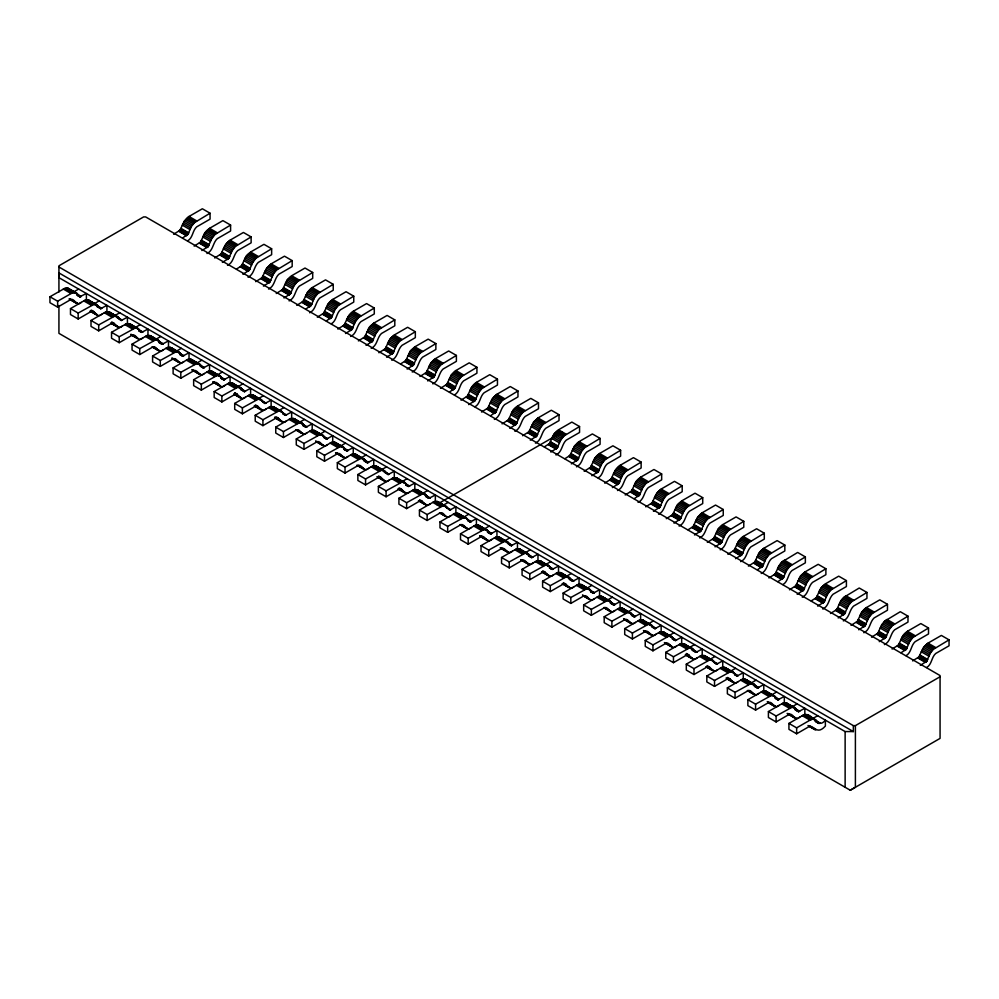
<?xml version="1.0" encoding="UTF-8"?>
<svg xmlns="http://www.w3.org/2000/svg" width="999" height="999" viewBox="0 0 999 999"><rect width="100%" height="100%" fill="white"/><g stroke="black" fill="none" stroke-linecap="round" stroke-linejoin="round"><path stroke-width="1.5" d="M173.626 234.253L179.907 230.319L184.565 220.692L189.023 216.471L202.36 208.766L210.065 213.212L210.065 219.143L196.716 226.848C192.395 230.532 193.032 237.812 187.637 240.871M182.605 237.949L187.937 234.328L191.346 226.536L194.38 222.69L210.065 213.212M194.156 246.104L200.437 242.17L205.095 232.542L209.553 228.321L222.889 220.617L230.594 225.062L230.594 230.994L217.245 238.699C212.762 242.769 213.249 250.724 206.98 253.509M201.848 250.549L208.129 246.616L211.875 238.386L214.91 234.54L230.594 225.062M214.685 257.954L220.966 254.021L225.624 244.393L230.082 240.172L243.419 232.467L251.124 236.913L251.124 242.844L237.774 250.549C233.291 254.62 233.778 262.575 227.51 265.359M222.377 262.4L228.659 258.466L232.405 250.237L235.439 246.391L251.124 236.913M236.488 269.068L241.483 265.871L246.154 256.243L250.599 252.023L263.948 244.33L271.641 248.763L271.641 254.695L258.304 262.4C253.808 266.471 254.308 274.425 248.039 277.21M242.907 274.25L249.188 270.317L252.934 262.088L255.969 258.242L271.641 248.763M255.732 281.656L262.013 277.722L266.671 268.094L271.129 263.873L284.478 256.181L292.17 260.614L292.17 266.546L278.833 274.25C274.338 278.321 274.837 286.276 268.569 289.061M263.436 286.101L269.718 282.168L273.464 273.938L276.486 270.092L292.17 260.614M276.261 293.506L282.542 289.573L287.2 279.945L291.658 275.736L305.007 268.032L312.699 272.477L312.699 278.396L299.363 286.101C294.867 290.172 295.367 298.127 289.098 300.911M283.966 297.952L290.234 294.018L293.993 285.801L297.015 281.943L312.699 272.477M296.79 305.357L303.072 301.423L307.729 291.795L312.188 287.587L325.524 279.882L333.229 284.328L333.229 290.247L319.88 297.952C315.397 302.023 315.896 309.977 309.628 312.762M305.769 309.066L311.114 305.432L314.51 297.652L317.545 293.793L333.229 284.328M317.32 317.207L323.601 313.274L328.259 303.646L332.717 299.438L346.054 291.733L353.758 296.179L353.758 302.098L340.409 309.802C336.089 313.486 336.725 320.766 331.331 323.826M326.298 320.916L331.631 317.282L335.04 309.503L338.074 305.644L353.758 296.179M337.849 329.058L344.131 325.125L348.788 315.497L353.246 311.288L366.583 303.584L374.288 308.029L374.288 313.948L360.939 321.653C356.456 325.736 356.943 333.678 350.674 336.463M345.542 333.504L351.823 329.57L355.569 321.353L358.604 317.495L374.288 308.029M358.379 340.909L364.647 336.975L369.318 327.347L373.763 323.139L387.113 315.434L394.805 319.88L394.805 325.799L381.468 333.504C376.973 337.587 377.472 345.542 371.203 348.326M366.071 345.354L372.352 341.421L376.099 333.204L379.133 329.358L394.805 319.88M378.896 352.759L385.177 348.826L389.835 339.198L394.293 334.99L407.642 327.285L415.334 331.73L415.334 337.65L401.998 345.354C397.502 349.438 398.002 357.392 391.733 360.177M386.601 357.205L392.882 353.271L396.628 345.055L399.65 341.208L415.334 331.73M400.711 363.873L405.706 360.676L410.364 351.049L414.822 346.84L428.171 339.136L435.864 343.581L435.864 349.5L422.527 357.205C418.032 361.288 418.531 369.243 412.262 372.028M407.13 369.056L413.411 365.122L417.157 356.905L420.179 353.059L435.864 343.581M419.955 376.473L426.236 372.527L430.894 362.912L435.352 358.691L448.688 350.986L456.393 355.432L456.393 361.351L443.044 369.056C438.561 373.139 439.061 381.094 432.792 383.878M427.659 380.906L433.928 376.973L437.674 368.756L440.709 364.91L456.393 355.432M440.484 388.324L446.765 384.378L451.423 374.762L455.881 370.542L469.218 362.837L476.923 367.282L476.923 373.214L463.573 380.906C459.253 384.603 459.89 391.883 454.495 394.942M449.463 392.02L454.795 388.399L458.204 380.607L461.238 376.76L476.923 367.282M461.014 400.174L467.295 396.228L471.953 386.613L476.411 382.392L489.747 374.687L497.452 379.133L497.452 385.065L484.103 392.769C479.782 396.453 480.407 403.733 475.024 406.793M468.706 404.62L474.987 400.674L478.733 392.457L481.768 388.611L497.452 379.133M481.543 412.025L487.812 408.079L492.482 398.464L496.94 394.243L510.277 386.538L517.969 390.984L517.969 396.915L504.632 404.62C500.137 408.691 500.636 416.645 494.368 419.43M490.521 415.721L495.854 412.1L499.263 404.308L502.297 400.462L517.969 390.984M502.06 423.876L508.341 419.942L512.999 410.314L517.457 406.094L530.806 398.389L538.498 402.834L538.498 408.766L525.162 416.471C520.666 420.542 521.166 428.496 514.897 431.281M509.765 428.321L516.046 424.375L519.792 416.158L522.814 412.312L538.498 402.834M522.589 435.726L528.871 431.793L533.528 422.165L537.986 417.944L551.336 410.239L559.028 414.685L559.028 420.616L545.691 428.321C541.196 432.392 541.695 440.347 535.427 443.131M530.294 440.172L536.575 436.226L540.322 428.009L543.344 424.163L559.028 414.685M544.405 446.84L549.4 443.643L554.058 434.016L558.516 429.795L571.865 422.09L579.557 426.536L579.557 432.467L566.208 440.172C561.725 444.243 562.225 452.197 555.956 454.982M550.824 452.023L557.092 448.089L560.839 439.86L563.873 436.014L579.557 426.536M564.934 458.691L569.929 455.494L574.587 445.866L579.045 441.645L592.382 433.941L600.087 438.386L600.087 444.318L586.738 452.023C582.255 456.093 582.754 464.048 576.473 466.833M571.341 463.873L577.622 459.94L581.368 451.71L584.403 447.864L600.087 438.386M584.178 471.278L590.459 467.345L595.117 457.717L599.575 453.496L612.911 445.804L620.616 450.237L620.616 456.168L607.267 463.873C602.946 467.557 603.571 474.837 598.189 477.897M591.87 475.724L598.151 471.79L601.898 463.561L604.932 459.715L620.616 450.237M604.707 483.129L610.976 479.195L615.646 469.567L620.104 465.347L633.441 457.654L641.133 462.087L641.133 468.019L627.797 475.724C623.314 479.795 623.801 487.749 617.532 490.534M612.399 487.574L618.681 483.641L622.427 475.412L625.461 471.565L641.133 462.087M625.224 494.98L631.505 491.046L636.163 481.418L640.621 477.21L653.97 469.505L661.663 473.951L661.663 479.87L648.326 487.574C643.831 491.645 644.33 499.6 638.061 502.385M634.215 498.688L639.547 495.054L642.956 487.275L645.978 483.416L661.663 473.951M645.754 506.83L652.035 502.897L656.693 493.269L661.151 489.06L674.5 481.356L682.192 485.801L682.192 491.72L668.855 499.425C664.36 503.496 664.859 511.451 658.591 514.235M653.458 511.276L659.74 507.342L663.486 499.125L666.508 495.267L682.192 485.801M666.283 518.681L672.564 514.747L677.222 505.119L681.68 500.911L695.029 493.206L702.722 497.652L702.722 503.571L689.372 511.276C684.889 515.359 685.389 523.301 679.12 526.086M673.988 523.126L680.257 519.193L684.003 510.976L687.037 507.117L702.722 497.652M688.099 529.795L693.094 526.598L697.752 516.97L702.21 512.762L715.546 505.057L723.251 509.502L723.251 515.422L709.902 523.126C705.419 527.21 705.918 535.164 699.637 537.949M694.505 534.977L700.786 531.043L704.532 522.827L707.567 518.968L723.251 509.502M707.342 542.382L713.623 538.449L718.281 528.821L722.739 524.612L736.076 516.908L743.78 521.353L743.78 527.272L730.431 534.977C725.948 539.06 726.435 547.015 720.167 549.8M715.034 546.828L721.315 542.894L725.062 534.677L728.096 530.831L743.78 521.353M727.871 554.233L734.14 550.299L738.81 540.671L743.268 536.463L756.605 528.758L764.297 533.204L764.297 539.123L750.961 546.828C746.478 550.911 746.965 558.866 740.696 561.65M735.564 558.678L741.845 554.745L745.591 546.528L748.626 542.682L764.297 533.204M748.401 566.096L754.67 562.15L759.327 552.534L763.785 548.314L777.135 540.609L784.827 545.054L784.827 550.973L771.49 558.678C766.995 562.762 767.494 570.716 761.226 573.501M757.379 569.792L762.712 566.171L766.121 558.379L769.143 554.532L784.827 545.054M768.918 577.946L775.199 574L778.945 565.784L781.98 561.938L797.664 552.459L805.356 556.905L805.356 562.837L792.02 570.529C787.699 574.225 788.323 581.505 782.941 584.565M777.909 581.643L783.241 578.021L786.65 570.229L789.672 566.383L805.356 556.905M789.447 589.797L795.728 585.851L800.386 576.236L804.844 572.015L818.193 564.31L825.886 568.756L825.886 574.687L812.537 582.38C808.054 586.463 808.553 594.417 802.284 597.202M797.152 594.243L803.421 590.297L807.167 582.08L810.201 578.234L825.886 568.756M811.263 600.899L816.258 597.702L820.916 588.086L825.374 583.866L838.71 576.161L846.415 580.606L846.415 586.538L833.066 594.243C828.583 598.314 829.083 606.268 822.801 609.053M817.669 606.093L823.95 602.147L827.696 593.93L830.731 590.084L846.415 580.606M830.506 613.498L836.787 609.552L840.534 601.336L843.556 597.489L859.24 588.011L866.945 592.457L866.945 598.389L853.596 606.093C849.113 610.164 849.6 618.119 843.331 620.903M838.198 617.944L844.48 613.998L848.226 605.781L851.26 601.935L866.945 592.457M851.036 625.349L857.304 621.415L861.975 611.788L866.433 607.567L879.769 599.862L887.462 604.308L887.462 610.239L874.125 617.944C869.642 622.015 870.129 629.969 863.86 632.754M858.728 629.795L865.009 625.849L868.755 617.632L871.79 613.786L887.462 604.308M871.553 637.2L877.834 633.266L881.58 625.037L884.615 621.191L900.299 611.713L907.991 616.158L907.991 622.09L894.654 629.795C890.159 633.865 890.658 641.82 884.39 644.605M879.257 641.645L885.539 637.699L889.285 629.482L892.307 625.636L907.991 616.158M892.082 649.05L898.363 645.117L903.021 635.489L907.479 631.268L920.828 623.563L928.521 628.009L928.521 633.94L915.184 641.645C910.863 645.329 911.488 652.609 906.105 655.669M901.073 652.759L906.405 649.125L909.814 641.333L912.836 637.487L928.521 628.009M912.611 660.901L918.893 656.967L923.551 647.34L928.009 643.119L941.358 635.426L949.05 639.86L949.05 645.791L935.713 653.496C931.38 657.18 932.017 664.46 926.622 667.519M920.316 665.346L926.585 661.413L930.331 653.184L933.366 649.338L949.05 639.86M81.256 302.397C76.336 307.018 74.8 298.339 70.991 299.438L57.642 307.143L49.95 302.697L49.95 296.765L64.473 288.486L67.745 288.137L76.361 292.932L79.77 296.778L86.389 293.506L86.389 299.438L70.479 308.616L70.479 314.548L78.172 318.993L91.521 311.288C95.33 310.19 96.866 318.868 101.786 314.248M49.95 296.765L57.642 301.211L72.178 292.932L76.361 292.932M78.684 289.061L73.164 292.22M70.479 308.616L78.172 313.062L93.856 304.433L96.891 304.782L100.637 308.666L106.918 305.357L106.918 311.288L91.009 320.467L91.009 326.398L98.701 330.844L112.05 323.139C115.859 322.04 117.395 330.719 122.315 326.099M99.213 300.911L93.307 304.183M91.009 320.467L98.701 324.912L114.385 316.283L117.42 316.633L121.166 320.529L127.435 317.207L127.435 323.139L111.538 332.317L111.538 338.249L119.231 342.694L132.567 334.99C136.388 333.903 137.924 342.57 142.832 337.949M119.743 312.762L114.211 315.921M111.538 332.317L119.231 336.763L134.915 328.134L137.937 328.484L141.696 332.38L147.964 329.058L147.964 334.99L132.055 344.168L132.055 350.1L139.76 354.545L153.097 346.84C156.918 345.754 158.441 354.42 163.361 349.8M135.14 327.585L140.272 324.613M132.055 344.168L139.76 348.614L155.444 339.985L158.466 340.334L162.213 344.23L168.494 340.909L168.494 346.84L152.585 356.019L152.585 361.95L160.29 366.396L173.626 358.691C177.447 357.605 178.971 366.271 183.891 361.65M155.669 339.435L160.802 336.463M152.585 356.019L160.29 360.464L175.961 351.835L178.996 352.185L182.742 356.081L189.023 352.759L189.023 358.691L173.114 367.869L173.114 373.801L180.807 378.246L194.156 370.542C197.964 369.455 199.5 378.122 204.42 373.501M176.199 351.286L181.331 348.326M173.114 367.869L180.807 372.315L196.491 363.686L199.525 364.036L203.272 367.932L209.553 364.61L209.553 370.542L193.644 379.732L193.644 385.651L201.336 390.097L214.685 382.392C218.494 381.306 220.03 389.972 224.95 385.352M196.716 363.137L201.848 360.177M193.644 379.732L201.336 384.165L217.02 375.537L220.055 375.886L223.801 379.782L230.082 376.473L230.082 382.392L214.173 391.583L214.173 397.502L221.865 401.948L235.215 394.243C239.023 393.156 240.559 401.823 245.479 397.202M222.377 372.028L216.858 375.174M214.173 391.583L221.865 396.016L237.55 387.387L240.584 387.737L244.33 391.633L250.599 388.324L250.599 394.243L234.703 403.434L234.703 409.353L242.395 413.798L255.732 406.094C259.553 405.007 261.089 413.673 265.996 409.053M242.907 383.878L237.375 387.025M234.703 403.434L242.395 407.879L258.079 399.238L261.101 399.588L264.86 403.484L271.129 400.174L271.129 406.094L255.22 415.284L255.22 421.203L262.924 425.649L276.261 417.944C280.082 416.858 281.606 425.524 286.526 420.916M258.304 398.688L263.436 395.729M255.22 415.284L262.924 419.73L278.609 411.089L281.631 411.438L285.377 415.334L291.658 412.025L291.658 417.944L275.749 427.135L275.749 433.054L283.454 437.5L296.79 429.795C300.612 428.708 302.135 437.375 307.055 432.767M278.833 410.539L283.966 407.58M275.749 427.135L283.454 431.58L299.126 422.939L302.16 423.289L305.906 427.185L312.188 423.876L312.188 429.795L296.278 438.986L296.278 444.905L303.971 449.35L317.32 441.645C321.129 440.559 322.665 449.225 327.585 444.617M299.363 422.39L304.495 419.43M296.278 438.986L303.971 443.431L319.655 434.79L322.689 435.139L326.436 439.036L332.717 435.726L332.717 441.645L316.808 450.836L316.808 456.755L324.5 461.201L337.849 453.496C341.658 452.41 343.194 461.076 348.114 456.468M319.88 434.24L325.012 431.281M316.808 450.836L324.5 455.282L340.184 446.64L343.219 446.99L346.965 450.886L353.246 447.577L353.246 453.496L337.337 462.687L337.337 468.606L345.03 473.051L358.379 465.347C362.187 464.26 363.723 472.927 368.643 468.319M340.409 446.091L345.542 443.131M337.337 462.687L345.03 467.132L360.714 458.491L363.748 458.841L367.495 462.737L373.763 459.428L373.763 465.359L357.867 474.537L357.867 480.469L365.559 484.902L378.896 477.21C382.717 476.111 384.253 484.777 389.16 480.169M360.939 457.942L366.071 454.982M357.867 474.537L365.559 478.983L381.243 470.354L384.265 470.704L388.024 474.587L394.293 471.278L394.293 477.21L378.384 486.388L378.384 492.32L386.089 496.765L399.425 489.06C403.246 487.962 404.77 496.64 409.69 492.02M386.601 466.833L381.069 469.992M378.384 486.388L386.089 490.834L401.773 482.205L404.795 482.554L408.541 486.438L414.822 483.129L414.822 489.06L398.913 498.239L398.913 504.17L406.618 508.616L419.955 500.911C423.776 499.812 425.299 508.491 430.219 503.871M401.998 481.643L407.13 478.683M398.913 498.239L406.618 502.684L422.29 494.055L425.324 494.405L429.071 498.289L435.352 494.98L435.352 500.911L419.443 510.089L419.443 516.021L427.135 520.467L440.484 512.762C444.293 511.663 445.829 520.342 450.749 515.721M427.659 490.534L422.127 493.693M436.638 504.607L562.362 432.018M419.443 510.089L427.135 514.535L442.819 505.906L445.854 506.256L449.6 510.139L455.881 506.83L455.881 512.762L439.972 521.94L439.972 527.872L447.664 532.317L461.014 524.612C464.822 523.513 466.358 532.192 471.278 527.572M443.044 505.357L448.176 502.385M439.972 521.94L447.664 526.386L463.349 517.757L466.383 518.106L470.129 522.002L476.411 518.681L476.411 524.612L460.502 533.791L460.502 539.722L468.194 544.168L481.543 536.463C485.352 535.377 486.888 544.043 491.808 539.423M463.573 517.207L468.706 514.235M460.502 533.791L468.194 538.236L483.878 529.607L486.913 529.957L490.659 533.853L496.94 530.531L496.94 536.463L481.031 545.641L481.031 551.573L488.723 556.018L502.06 548.314C505.881 547.227 507.417 555.894 512.325 551.273M484.103 529.058L489.235 526.086M481.031 545.641L488.723 550.087L504.408 541.458L507.43 541.808L511.188 545.704L517.457 542.382L517.457 548.314L501.548 557.492L501.548 563.424L509.253 567.869L522.589 560.164C526.411 559.078 527.934 567.744 532.854 563.124M504.632 540.909L509.765 537.937M501.548 557.492L509.253 561.938L524.937 553.309L527.959 553.658L531.705 557.554L537.986 554.233L537.986 560.164L522.077 569.343L522.077 575.274L529.782 579.72L543.119 572.015C546.94 570.928 548.463 579.595 553.384 574.974M525.162 552.759L530.294 549.8M522.077 569.343L529.782 573.788L545.454 565.159L548.488 565.509L552.235 569.405L558.516 566.096L558.516 572.015L542.607 581.206L542.607 587.125L550.299 591.57L563.648 583.866C567.457 582.779 568.993 591.445 573.913 586.825M550.824 561.65L544.905 564.922M542.607 581.206L550.299 585.639L565.983 577.01L569.018 577.36L572.764 581.256L579.045 577.946L579.045 583.866L563.136 593.056L563.136 598.975L570.829 603.421L584.178 595.716C587.986 594.63 589.522 603.296 594.442 598.676M571.341 573.501L565.821 576.648M563.136 593.056L570.829 597.502L586.513 588.861L589.547 589.21L593.294 593.106L599.575 589.797L599.575 595.716L583.666 604.907L583.666 610.826L591.358 615.272L604.707 607.567C608.516 606.48 610.052 615.147 614.972 610.526M586.738 588.311L591.87 585.352M583.666 604.907L591.358 609.353L607.042 600.711L610.077 601.061L613.823 604.957L620.104 601.648L620.104 607.567L604.195 616.758L604.195 622.677L611.888 627.122L625.224 619.417C629.045 618.331 630.581 626.997 635.489 622.389M607.267 600.162L612.399 597.202M604.195 616.758L611.888 621.203L627.572 612.562L630.594 612.911L634.353 616.808L640.621 613.498L640.621 619.417L624.712 628.608L624.712 634.527L632.417 638.973L645.754 631.268C649.575 630.182 651.098 638.848 656.018 634.24M627.797 612.012L632.929 609.053M624.712 628.608L632.417 633.054L648.101 624.412L651.123 624.762L654.869 628.658L661.151 625.349L661.151 631.268L645.242 640.459L645.242 646.378L652.946 650.824L666.283 643.119C670.104 642.032 671.628 650.699 676.548 646.091M648.326 623.863L653.458 620.903M645.242 640.459L652.946 644.904L668.631 636.263L671.653 636.613L675.399 640.509L681.68 637.2L681.68 643.119L665.771 652.31L665.771 658.229L673.463 662.674L686.812 654.969C690.621 653.883 692.157 662.549 697.077 657.941M673.988 632.754L668.456 635.913M665.771 652.31L673.463 656.755L689.148 648.114L692.182 648.463L695.928 652.359L702.21 649.05L702.21 654.969L686.301 664.16L686.301 670.092L693.993 674.525L707.342 666.832C711.151 665.734 712.687 674.4 717.607 669.792M694.505 644.605L688.985 647.764M686.301 664.16L693.993 668.606L709.677 659.964L712.712 660.327L716.458 664.21L722.739 660.901L722.739 666.832L706.83 676.011L706.83 681.942L714.522 686.375L727.871 678.683C731.68 677.584 733.216 686.263 738.136 681.643M709.902 659.415L715.034 656.455M706.83 676.011L714.522 680.456L730.207 671.827L733.241 672.177L736.987 676.061L743.268 672.752L743.268 678.683L727.359 687.861L727.359 693.793L735.052 698.239L748.388 690.534C752.21 689.435 753.745 698.114 758.653 693.493M730.431 671.266L735.564 668.306M727.359 687.861L735.052 692.307L750.736 683.678L753.758 684.028L757.517 687.911L763.785 684.602L763.785 690.534L747.876 699.712L747.876 705.644L755.581 710.089L768.918 702.384C772.739 701.286 774.262 709.964 779.183 705.344M756.093 680.157L750.561 683.316L758.266 687.762M747.876 699.712L755.581 704.158L771.265 695.529L774.287 695.878L778.034 699.762L784.315 696.453L784.315 702.384L768.406 711.563L768.406 717.494L776.111 721.94L789.447 714.235C793.268 713.136 794.792 721.815 799.712 717.195M771.49 694.979L776.623 692.007M768.406 711.563L776.111 716.008L791.795 707.379L794.817 707.729L798.563 711.625L804.844 708.303L804.844 714.235L788.935 723.413L788.935 729.345L796.64 733.79L809.977 726.086C815.384 727.572 817.794 734.352 825.374 726.086L825.374 720.154C816.683 731.143 812.287 709.315 802.284 715.709L809.977 720.154L812.312 719.23L815.346 719.58M792.02 706.83L797.152 703.858M788.935 723.413L796.64 727.859L809.977 720.154M817.669 715.709L812.15 718.868M58.929 266.995L853.346 725.636L855.394 725.636L940.071 676.748M58.929 305.507L58.929 333.354L850.261 790.234L855.394 787.262L855.394 725.636M850.261 790.234L940.071 738.386L940.071 675.561L145.654 216.92L143.606 216.92L58.929 265.809L58.929 291.995M96.891 304.782L88.274 299.987L83.816 300.911L91.521 305.357M117.42 316.633L108.804 311.838L104.346 312.762L112.05 317.207M137.937 328.484L129.333 323.688L124.875 324.613L132.567 329.058M158.466 340.334L149.862 335.539L145.404 336.463L153.097 340.909M178.996 352.185L170.392 347.39L165.934 348.326L173.626 352.759M199.525 364.036L190.909 359.24L186.463 360.177L194.156 364.61M220.055 375.886L211.438 371.091L206.98 372.028L214.685 376.473M240.584 387.737L231.968 382.942L227.51 383.878L235.215 388.324M261.101 399.588L252.497 394.792L248.039 395.729L255.732 400.174M281.631 411.438L273.027 406.643L268.569 407.58L276.261 412.025M302.16 423.289L293.556 418.494L289.098 419.43L296.79 423.876M322.689 435.139L314.073 430.344L309.628 431.281L317.32 435.726M343.219 446.99L334.603 442.195L330.145 443.131L337.849 447.577M363.748 458.841L355.132 454.046L350.674 454.982L358.379 459.428M384.265 470.704L375.661 465.909L371.203 466.833L378.896 471.278M404.795 482.554L396.191 477.759L391.733 478.683L399.425 483.129M425.324 494.405L416.72 489.61L412.262 490.534L419.955 494.98M445.854 506.256L437.25 501.461L432.792 502.385L440.484 506.83M466.383 518.106L457.767 513.311L453.309 514.235L461.014 518.681M486.913 529.957L478.296 525.162L473.838 526.086L481.543 530.531M507.43 541.808L498.826 537.012L494.368 537.937L502.06 542.382M527.959 553.658L519.355 548.863L514.897 549.8L522.589 554.233M548.488 565.509L539.885 560.714L535.427 561.65L543.119 566.083M569.018 577.36L560.414 572.564L555.956 573.501L563.648 577.946M589.547 589.21L580.931 584.415L576.473 585.352L584.178 589.797M610.077 601.061L601.46 596.266L597.002 597.202L604.707 601.648M630.594 612.911L621.99 608.116L617.532 609.053L625.224 613.498M651.123 624.762L642.519 619.967L638.061 620.903L645.754 625.349M671.653 636.613L663.049 631.818L658.591 632.754L666.283 637.2M692.182 648.463L683.578 643.668L679.12 644.605L686.812 649.05M712.712 660.327L704.095 655.519L699.637 656.455L707.342 660.901M733.241 672.177L724.625 667.382L720.167 668.306L727.871 672.752M753.758 684.028L745.154 679.233L740.696 680.157L748.388 684.602M774.287 695.878L765.684 691.083L761.226 692.007L768.918 696.453M794.817 707.729L786.213 702.934L781.755 703.858L789.447 708.303M487.35 540.359L479.645 535.914L481.768 535.914M853.346 731.568L58.929 272.914L58.929 277.66L845.129 731.568L853.346 731.568L853.346 725.636M189.023 216.471L196.716 220.916M209.553 228.321L217.245 232.767M230.082 240.172L237.774 244.618M250.599 252.023L258.304 256.468M271.129 263.873L278.833 268.319M291.658 275.736L299.363 280.17M312.188 287.587L319.88 292.02M332.717 299.438L340.409 303.883M353.246 311.288L360.939 315.734M373.763 323.139L381.468 327.585M394.293 334.99L401.998 339.435M414.822 346.84L422.527 351.286M435.352 358.691L443.044 363.137M455.881 370.542L463.573 374.987M476.411 382.392L484.103 386.838M496.94 394.243L504.632 398.688M517.457 406.094L525.162 410.539M537.986 417.944L545.691 422.39M558.516 429.795L566.208 434.24M579.045 441.645L586.738 446.091M599.575 453.496L607.267 457.942M620.104 465.347L627.797 469.792M640.621 477.21L648.326 481.643M661.151 489.06L668.855 493.506M681.68 500.911L689.372 505.357M702.21 512.762L709.902 517.207M722.739 524.612L730.431 529.058M743.268 536.463L750.961 540.909M763.785 548.314L771.49 552.759M784.315 560.164L792.02 564.61M804.844 572.015L812.537 576.46M825.374 583.866L833.066 588.311M845.903 595.716L853.596 600.162M866.433 607.567L874.125 612.012M886.95 619.417L894.654 623.863M907.479 631.268L915.184 635.714M928.009 643.119L935.713 647.564M187.837 217.258L195.542 221.703M208.366 229.121L216.059 233.554M228.896 240.971L236.588 245.404M249.425 252.822L257.118 257.267M269.955 264.673L277.647 269.118M290.472 276.523L298.177 280.969M311.001 288.374L318.706 292.819M331.531 300.224L339.223 304.67M352.06 312.075L359.752 316.521M372.59 323.926L380.282 328.371M393.119 335.776L400.811 340.222M413.636 347.627L421.341 352.073M434.165 359.478L441.87 363.923M454.695 371.328L462.387 375.774M475.224 383.179L482.917 387.624M495.754 395.03L503.446 399.475M516.283 406.88L523.976 411.326M536.8 418.731L544.505 423.176M557.33 430.594L565.034 435.027M577.859 442.445L585.551 446.878M598.389 454.295L606.081 458.741M618.918 466.146L626.61 470.591M639.447 477.997L647.14 482.442M659.964 489.847L667.669 494.293M680.494 501.698L688.199 506.143M701.023 513.548L708.728 517.994M721.553 525.399L729.245 529.845M742.082 537.25L749.774 541.695M762.612 549.1L770.304 553.546M783.129 560.951L790.833 565.397M803.658 572.802L811.363 577.247M824.187 584.652L831.892 589.098M844.717 596.503L852.409 600.948M865.246 608.354L872.939 612.799M885.776 620.204L893.468 624.65M906.293 632.067L913.998 636.5M926.822 643.918L934.527 648.351M186.688 218.244L194.38 222.69M207.205 230.095L214.91 234.54M227.735 241.945L235.439 246.391M248.264 253.796L255.969 258.242M268.793 265.647L276.486 270.092M289.323 277.497L297.015 281.943M309.852 289.348L317.545 293.793M330.369 301.198L338.074 305.644M350.899 313.062L358.604 317.495M371.428 324.912L379.133 329.358M391.958 336.763L399.65 341.208M412.487 348.614L420.179 353.059M433.017 360.464L440.709 364.91M453.534 372.315L461.238 376.76M474.063 384.165L481.768 388.611M494.592 396.016L502.297 400.462M515.122 407.867L522.814 412.312M535.651 419.717L543.344 424.163M556.181 431.568L563.873 436.014M576.71 443.419L584.403 447.864M597.227 455.269L604.932 459.715M617.757 467.12L625.461 471.565M638.286 478.971L645.978 483.416M658.816 490.821L666.508 495.267M679.345 502.684L687.037 507.117M699.874 514.535L707.567 518.968M720.391 526.386L728.096 530.831M740.921 538.236L748.626 542.682M761.45 550.087L769.143 554.532M781.98 561.938L789.672 566.383M802.509 573.788L810.201 578.234M823.039 585.639L830.731 590.084M843.556 597.489L851.26 601.935M864.085 609.34L871.79 613.786M884.615 621.191L892.307 625.636M905.144 633.041L912.836 637.487M925.673 644.892L933.366 649.338M185.589 219.393L193.282 223.838M206.106 231.244L213.811 235.689M226.636 243.094L234.34 247.54M247.165 254.945L254.857 259.39M267.695 266.808L275.387 271.241M288.224 278.659L295.916 283.092M308.753 290.509L316.446 294.955M329.27 302.36L336.975 306.805M349.8 314.21L357.505 318.656M370.329 326.061L378.022 330.507M390.859 337.912L398.551 342.357M411.388 349.762L419.081 354.208M431.918 361.613L439.61 366.059M452.435 373.464L460.139 377.909M472.964 385.314L480.669 389.76M493.494 397.165L501.198 401.61M514.023 409.016L521.715 413.461M534.552 420.866L542.245 425.312M555.082 432.717L562.774 437.162M575.599 444.567L583.304 449.013M596.128 456.418L603.833 460.864M616.658 468.281L624.363 472.714M637.187 480.132L644.879 484.565M657.717 491.983L665.409 496.428M678.246 503.833L685.938 508.279M698.763 515.684L706.468 520.129M719.292 527.534L726.997 531.98M739.822 539.385L747.527 543.831M760.351 551.236L768.044 555.681M780.881 563.086L788.573 567.532M801.41 574.937L809.103 579.383M821.927 586.788L829.632 591.233M842.457 598.638L850.161 603.084M862.986 610.489L870.691 614.934M883.516 622.34L891.208 626.785M904.045 634.19L911.737 638.636M924.574 646.041L932.267 650.486M184.565 220.692L192.258 225.137M205.095 232.542L212.787 236.988M225.624 244.393L233.316 248.838M246.154 256.243L253.846 260.689M266.671 268.094L274.375 272.54M287.2 279.945L294.905 284.39M307.729 291.795L315.422 296.241M328.259 303.646L335.951 308.092M348.788 315.497L356.481 319.942M369.318 327.347L377.01 331.793M389.835 339.198L397.54 343.644M410.364 351.049L418.069 355.494M430.894 362.912L438.586 367.345M451.423 374.762L459.115 379.208M471.953 386.613L479.645 391.059M492.482 398.464L500.174 402.909M512.999 410.314L520.704 414.76M533.528 422.165L541.233 426.61M554.058 434.016L561.75 438.461M574.587 445.866L582.28 450.312M595.117 457.717L602.809 462.162M615.646 469.567L623.339 474.013M636.163 481.418L643.868 485.864M656.693 493.269L664.397 497.714M677.222 505.119L684.914 509.565M697.752 516.97L705.444 521.416M718.281 528.821L725.973 533.266M738.81 540.671L746.503 545.117M759.327 552.534L767.032 556.967M779.857 564.385L787.562 568.818M800.386 576.236L808.079 580.681M820.916 588.086L828.608 592.532M841.445 599.937L849.138 604.383M861.975 611.788L869.667 616.233M882.492 623.638L890.196 628.084M903.021 635.489L910.726 639.934M923.551 647.34L931.255 651.785M183.654 222.09L191.346 226.536M204.183 233.941L211.875 238.386M224.713 245.791L232.405 250.237M245.23 257.642L252.934 262.088M265.759 269.505L273.464 273.938M286.288 281.356L293.993 285.801M306.818 293.207L314.51 297.652M327.347 305.057L335.04 309.503M347.877 316.908L355.569 321.353M368.394 328.758L376.099 333.204M388.923 340.609L396.628 345.055M409.453 352.46L417.157 356.905M429.982 364.31L437.674 368.756M450.512 376.161L458.204 380.607M471.041 388.012L478.733 392.457M491.558 399.862L499.263 404.308M512.087 411.713L519.792 416.158M532.617 423.564L540.322 428.009M553.146 435.414L560.839 439.86M573.676 447.265L581.368 451.71M594.205 459.115L601.898 463.561M614.735 470.979L622.427 475.412M635.252 482.829L642.956 487.275M655.781 494.68L663.486 499.125M676.311 506.53L684.003 510.976M696.84 518.381L704.532 522.827M717.369 530.232L725.062 534.677M737.899 542.082L745.591 546.528M758.416 553.933L766.121 558.379M778.945 565.784L786.65 570.229M799.475 577.634L807.167 582.08M820.004 589.485L827.696 593.93M840.534 601.336L848.226 605.781M861.063 613.186L868.755 617.632M881.58 625.037L889.285 629.482M902.109 636.887L909.814 641.333M922.639 648.738L930.331 653.184M182.867 223.576L190.572 228.022M203.396 235.427L211.089 239.872M223.926 247.277L231.618 251.723M244.455 259.128L252.148 263.574M264.972 270.979L272.677 275.424M285.502 282.829L293.207 287.275M306.031 294.68L313.736 299.126M326.561 306.531L334.253 310.976M347.09 318.381L354.782 322.827M367.62 330.244L375.312 334.677M388.149 342.095L395.841 346.528M408.666 353.946L416.371 358.391M429.195 365.796L436.9 370.242M449.725 377.647L457.417 382.093M470.254 389.498L477.947 393.943M490.784 401.348L498.476 405.794M511.313 413.199L519.005 417.644M531.83 425.05L539.535 429.495M552.36 436.9L560.064 441.346M572.889 448.751L580.581 453.196M593.418 460.601L601.111 465.047M613.948 472.452L621.64 476.898M634.477 484.303L642.17 488.748M654.994 496.153L662.699 500.599M675.524 508.004L683.229 512.45M696.053 519.867L703.746 524.3M716.583 531.718L724.275 536.151M737.112 543.568L744.804 548.001M757.642 555.419L765.334 559.865M778.159 567.27L785.863 571.715M798.688 579.12L806.393 583.566M819.217 590.971L826.91 595.416M839.747 602.822L847.439 607.267M860.276 614.672L867.969 619.118M880.806 626.523L888.498 630.968M901.323 638.373L909.028 642.819M921.852 650.224L929.557 654.67M182.23 225.1L189.935 229.545M202.76 236.95L210.452 241.396M223.289 248.801L230.981 253.247M243.818 260.652L251.511 265.097M264.335 272.502L272.04 276.948M284.865 284.353L292.57 288.798M305.394 296.204L313.099 300.649M325.924 308.067L333.616 312.5M346.453 319.917L354.146 324.35M366.983 331.768L374.675 336.213M387.5 343.619L395.204 348.064M408.029 355.469L415.734 359.915M428.559 367.32L436.263 371.765M449.088 379.17L456.78 383.616M469.617 391.021L477.31 395.467M490.147 402.872L497.839 407.317M510.664 414.722L518.369 419.168M531.193 426.573L538.898 431.019M551.723 438.424L559.428 442.869M572.252 450.274L579.944 454.72M592.782 462.125L600.474 466.57M613.311 473.976L621.003 478.421M633.828 485.826L641.533 490.272M654.357 497.677L662.062 502.122M674.887 509.54L682.592 513.973M695.416 521.391L703.109 525.836M715.946 533.241L723.638 537.687M736.475 545.092L744.168 549.537M756.992 556.942L764.697 561.388M777.522 568.793L785.226 573.239M798.051 580.644L805.756 585.089M818.581 592.494L826.273 596.94M839.11 604.345L846.802 608.791M859.639 616.196L867.332 620.641M880.156 628.046L887.861 632.492M900.686 639.897L908.391 644.343M921.215 651.748L928.92 656.193M181.019 228.409L188.724 232.854M201.548 240.26L209.253 244.705M222.078 252.11L229.77 256.556M242.607 263.961L250.299 268.406M263.137 275.824L270.829 280.257M283.666 287.675L291.358 292.108M304.183 299.525L311.888 303.971M324.712 311.376L332.417 315.821M345.242 323.226L352.934 327.672M365.771 335.077L373.464 339.523M386.301 346.928L393.993 351.373M406.83 358.778L414.523 363.224M427.347 370.629L435.052 375.075M447.877 382.48L455.581 386.925M468.406 394.33L476.111 398.776M488.936 406.181L496.628 410.626M509.465 418.032L517.157 422.477M529.994 429.882L537.687 434.328M550.511 441.733L558.216 446.178M571.041 453.583L578.746 458.029M591.57 465.434L599.275 469.88M612.1 477.297L619.792 481.73M632.629 489.148L640.322 493.581M653.159 500.998L660.851 505.444M673.676 512.849L681.38 517.295M694.205 524.7L701.91 529.145M714.735 536.55L722.439 540.996M735.264 548.401L742.956 552.847M755.793 560.252L763.486 564.697M776.323 572.102L784.015 576.548M796.84 583.953L804.545 588.399M817.369 595.804L825.074 600.249M837.899 607.654L845.604 612.1M858.428 619.505L866.121 623.95M878.958 631.356L886.65 635.801M899.487 643.206L907.179 647.652M920.004 655.057L927.709 659.502M180.807 228.921L188.511 233.366M201.336 240.771L209.041 245.217M221.865 252.622L229.558 257.068M242.395 264.473L250.087 268.918M262.924 276.323L270.617 280.769M283.454 288.174L291.146 292.62M303.971 300.025L311.676 304.47M324.5 311.875L332.205 316.321M345.03 323.726L352.722 328.172M365.559 335.589L373.251 340.022M386.089 347.44L393.781 351.873M406.618 359.29L414.31 363.736M427.135 371.141L434.84 375.587M447.664 382.992L455.369 387.437M468.194 394.842L475.886 399.288M488.723 406.693L496.416 411.138M509.253 418.544L516.945 422.989M529.782 430.394L537.474 434.84M550.299 442.245L558.004 446.69M570.829 454.095L578.533 458.541M591.358 465.946L599.05 470.392M611.888 477.797L619.58 482.242M632.417 489.647L640.109 494.093M652.946 501.498L660.639 505.944M673.463 513.349L681.168 517.794M693.993 525.199L701.698 529.645M714.522 537.062L722.215 541.495M735.052 548.913L742.744 553.346M755.581 560.764L763.273 565.209M776.111 572.614L783.803 577.06M796.628 584.465L804.332 588.911M817.157 596.316L824.862 600.761M837.686 608.166L845.391 612.612M858.216 620.017L865.908 624.462M878.745 631.868L886.438 636.313M899.275 643.718L906.967 648.164M919.792 655.569L927.497 660.014M180.544 229.42L188.249 233.853M201.074 241.271L208.779 245.717M221.603 253.122L229.308 257.567M242.133 264.972L249.825 269.418M262.662 276.823L270.354 281.268M283.192 288.674L290.884 293.119M303.708 300.524L311.413 304.97M324.238 312.375L331.943 316.82M344.767 324.225L352.472 328.671M365.297 336.076L372.989 340.522M385.826 347.927L393.519 352.372M406.356 359.777L414.048 364.223M426.873 371.628L434.577 376.074M447.402 383.479L455.107 387.924M467.932 395.329L475.636 399.775M488.461 407.18L496.153 411.625M508.991 419.043L516.683 423.476M529.52 430.894L537.212 435.327M550.037 442.744L557.742 447.19M570.566 454.595L578.271 459.041M591.096 466.446L598.801 470.891M611.625 478.296L619.318 482.742M632.155 490.147L639.847 494.592M652.684 501.998L660.376 506.443M673.201 513.848L680.906 518.294M693.731 525.699L701.435 530.144M714.26 537.549L721.965 541.995M734.789 549.4L742.482 553.846M755.319 561.251L763.011 565.696M775.848 573.101L783.541 577.547M796.365 584.952L804.07 589.398M816.895 596.803L824.6 601.248M837.424 608.653L845.129 613.099M857.954 620.516L865.646 624.949M878.483 632.367L886.175 636.8M899.013 644.218L906.705 648.663M919.53 656.068L927.234 660.514M180.245 229.882L187.937 234.328M200.774 241.733L208.466 246.179M221.303 253.584L228.996 258.029M241.833 265.434L249.525 269.88M262.35 277.285L270.055 281.73M282.879 289.136L290.584 293.581M303.409 300.986L311.114 305.432M323.938 312.837L331.631 317.282M344.468 324.7L352.16 329.133M364.997 336.551L372.689 340.984M385.514 348.401L393.219 352.847M406.044 360.252L413.748 364.697M426.573 372.103L434.278 376.548M447.102 383.953L454.795 388.399M467.632 395.804L475.324 400.249M488.161 407.654L495.854 412.1M508.678 419.505L516.383 423.951M529.208 431.356L536.913 435.801M549.737 443.206L557.442 447.652M570.267 455.057L577.959 459.503M590.796 466.908L598.488 471.353M611.326 478.758L619.018 483.204M631.843 490.609L639.547 495.054M652.372 502.46L660.077 506.905M672.901 514.31L680.606 518.756M693.431 526.173L701.123 530.606M713.96 538.024L721.653 542.457M734.49 549.875L742.182 554.32M755.007 561.725L762.712 566.171M775.536 573.576L783.241 578.021M796.066 585.426L803.77 589.872M816.595 597.277L824.287 601.723M837.125 609.128L844.817 613.573M857.654 620.978L865.346 625.424M878.171 632.829L885.876 637.275M898.7 644.68L906.405 649.125M919.23 656.53L926.935 660.976M179.907 230.319L187.6 234.753M200.437 242.17L208.129 246.616M220.966 254.021L228.659 258.466M241.483 265.871L249.188 270.317M262.013 277.722L269.718 282.168M282.542 289.573L290.234 294.018M303.072 301.423L310.764 305.869M323.601 313.274L331.293 317.719M344.131 325.125L351.823 329.57M364.647 336.975L372.352 341.421M385.177 348.826L392.882 353.271M405.706 360.676L413.411 365.122M426.236 372.527L433.928 376.973M446.765 384.378L454.458 388.823M467.295 396.228L474.987 400.674M487.812 408.079L495.516 412.525M508.341 419.942L516.046 424.375M528.871 431.793L536.575 436.226M549.4 443.643L557.092 448.089M569.929 455.494L577.622 459.94M590.459 467.345L598.151 471.79M610.976 479.195L618.681 483.641M631.505 491.046L639.21 495.492M652.035 502.897L659.74 507.342M672.564 514.747L680.257 519.193M693.094 526.598L700.786 531.043M713.623 538.449L721.315 542.894M734.14 550.299L741.845 554.745M754.67 562.15L762.374 566.595M775.199 574L782.904 578.446M795.728 585.851L803.421 590.297M816.258 597.702L823.95 602.147M836.787 609.552L844.48 613.998M857.304 621.415L865.009 625.849M877.834 633.266L885.539 637.699M898.363 645.117L906.068 649.562M918.893 656.967L926.585 661.413M179.545 230.694L187.238 235.14M200.062 242.545L207.767 246.99M220.592 254.395L228.296 258.841M241.121 266.246L248.813 270.692M261.651 278.109L269.343 282.542M282.18 289.96L289.872 294.393M302.709 301.81L310.402 306.256M323.226 313.661L330.931 318.107M343.756 325.512L351.461 329.957M364.285 337.362L371.978 341.808M384.815 349.213L392.507 353.658M405.344 361.064L413.037 365.509M425.874 372.914L433.566 377.36M446.391 384.765L454.095 389.21M466.92 396.615L474.625 401.061M487.45 408.466L495.142 412.912M507.979 420.317L515.671 424.762M528.508 432.167L536.201 436.613M549.038 444.018L556.73 448.464M569.555 455.869L577.26 460.314M590.084 467.719L597.789 472.165M610.614 479.582L618.306 484.016M631.143 491.433L638.836 495.879M651.673 503.284L659.365 507.729M672.202 515.134L679.894 519.58M692.719 526.985L700.424 531.431M713.249 538.836L720.953 543.281M733.778 550.686L741.47 555.132M754.307 562.537L762 566.982M774.837 574.388L782.529 578.833M795.366 586.238L803.059 590.684M815.883 598.089L823.588 602.534M836.413 609.939L844.118 614.385M856.942 621.79L864.635 626.236M877.472 633.641L885.164 638.086M898.001 645.491L905.693 649.937M918.531 657.342L926.223 661.788M179.158 231.031L186.85 235.464M199.688 242.882L207.38 247.315M220.205 254.733L227.909 259.178M240.734 266.583L248.439 271.029M261.263 278.434L268.956 282.879M281.793 290.284L289.485 294.73M302.322 302.135L310.015 306.581M322.852 313.986L330.544 318.431M343.369 325.836L351.074 330.282M363.898 337.687L371.603 342.133M384.428 349.538L392.12 353.983M404.957 361.388L412.649 365.834M425.487 373.239L433.179 377.684M446.016 385.09L453.708 389.535M466.533 396.94L474.238 401.386M487.062 408.791L494.767 413.236M507.592 420.641L515.284 425.087M528.121 432.505L535.814 436.938M548.651 444.355L556.343 448.788M569.18 456.206L576.873 460.651M589.697 468.056L597.402 472.502M610.227 479.907L617.931 484.353M630.756 491.758L638.448 496.203M651.286 503.608L658.978 508.054M671.815 515.459L679.507 519.905M692.344 527.31L700.037 531.755M712.861 539.16L720.566 543.606M733.391 551.011L741.096 555.456M753.92 562.862L761.625 567.307M774.45 574.712L782.142 579.158M794.979 586.563L802.672 591.008M815.509 598.413L823.201 602.859M836.026 610.264L843.73 614.71M856.555 622.115L864.26 626.56M877.085 633.978L884.789 638.411M897.614 645.829L905.306 650.262M918.143 657.679L925.836 662.125M178.759 231.293L186.463 235.727M199.288 243.144L206.98 247.59M219.817 254.995L227.51 259.44M240.347 266.845L248.039 271.291M260.864 278.696L268.569 283.142M281.393 290.547L289.098 294.992M301.923 302.397L309.628 306.843M322.452 314.248L330.145 318.693M342.982 326.099L350.674 330.544M363.511 337.949L371.203 342.395M384.028 349.8L391.733 354.245M404.558 361.65L412.262 366.096M425.087 373.501L432.792 377.947M445.616 385.352L453.309 389.797M466.146 397.202L473.838 401.648M486.675 409.053L494.368 413.499M507.192 420.916L514.897 425.349M527.722 432.767L535.427 437.2M548.251 444.617L555.956 449.063M568.781 456.468L576.473 460.914M589.31 468.319L597.002 472.764M609.84 480.169L617.532 484.615M630.357 492.02L638.061 496.466M650.886 503.871L658.591 508.316M671.415 515.721L679.12 520.167M691.945 527.572L699.637 532.017M712.474 539.423L720.167 543.868M733.004 551.273L740.696 555.719M753.521 563.124L761.226 567.569M774.05 574.974L781.755 579.42M794.58 586.825L802.284 591.271M815.109 598.676L822.801 603.121M835.639 610.526L843.331 614.972M856.168 622.389L863.86 626.823M876.685 634.24L884.39 638.686M897.214 646.091L904.919 650.536M917.744 657.941L925.449 662.387M67.745 288.137L77.148 293.506M88.274 299.987L97.677 305.357M108.804 311.838L118.194 317.207M129.333 323.688L138.724 329.058M149.862 335.539L159.253 340.909M170.392 347.39L179.783 352.759M190.909 359.24L200.312 364.61M211.438 371.091L220.841 376.461M231.968 382.942L241.358 388.311M252.497 394.792L261.888 400.162M273.027 406.643L282.417 412.013M293.556 418.494L302.947 423.863M314.073 430.344L323.476 435.726M334.603 442.195L344.006 447.577M355.132 454.046L364.523 459.428M375.661 465.909L385.052 471.278M396.191 477.759L405.582 483.129M416.72 489.61L426.111 494.98M437.25 501.461L446.64 506.83M457.767 513.311L467.17 518.681M478.296 525.162L487.687 530.531M498.826 537.012L508.216 542.382M519.355 548.863L528.746 554.233M539.885 560.714L549.275 566.083M560.414 572.564L569.805 577.934M580.931 584.415L590.334 589.785M601.46 596.266L610.851 601.635M621.99 608.116L631.38 613.486M642.519 619.967L651.91 625.349M663.049 631.818L672.439 637.2M683.578 643.668L692.969 649.05M704.095 655.519L713.498 660.901M724.625 667.382L734.028 672.752M745.154 679.233L754.545 684.602M765.684 691.083L775.074 696.453M786.213 702.934L795.604 708.303M806.742 714.784L816.133 720.154M71.366 290.584L77.785 294.293M90.609 301.698L98.314 306.144M118.844 317.994L109.715 312.188M139.361 329.845L130.245 324.038M158.604 340.959L150.774 335.889M180.419 353.546L171.304 347.739M194.53 361.7L200.949 365.397M217.62 375.025L212.35 371.441M234.303 384.665L242.008 389.098M257.392 397.989L253.409 395.142M259.965 399.475L262.525 400.949M283.054 412.812L273.938 406.993M303.584 424.662L294.468 418.843M317.694 432.804L324.113 436.513M344.643 448.364L335.514 442.557M358.753 456.506L365.172 460.214M385.689 472.065L376.573 466.258M401.086 480.956L397.103 478.109M403.658 482.43L406.218 483.916M426.748 495.766L417.632 489.96M447.277 507.617L438.161 501.81M467.807 519.468L458.678 513.661M488.336 531.318L479.208 525.511M502.447 539.472L508.853 543.169M522.976 551.323L529.383 555.019M542.22 562.425L549.912 566.87M570.441 578.721L561.326 572.914M590.971 590.571L581.843 584.765M610.214 601.685L602.372 596.615M632.017 614.285L622.901 608.466M646.141 622.427L652.547 626.136M666.658 634.278L673.076 637.986M685.901 645.391L693.606 649.837M714.135 661.688L705.007 655.881M734.665 673.538L725.536 667.732M755.182 685.389L746.066 679.582M769.305 693.531L775.711 697.24M789.822 705.381L796.24 709.09M816.77 720.941L807.654 715.134M66.733 288.012L74.425 292.457M74.838 292.769L81.256 296.466M87.263 299.862L94.955 304.308M95.367 304.62L101.786 308.316M107.792 311.713L122.315 320.179M128.309 323.564L136.014 328.009M138.986 329.807L142.832 332.03M148.839 335.414L156.543 339.86M156.943 340.172L163.361 343.881M169.368 347.277L183.891 355.731M189.897 359.128L204.42 367.582M210.427 370.979L218.119 375.424M218.531 375.724L224.95 379.433M230.956 382.829L238.649 387.275M239.061 387.575L245.479 391.283M251.473 394.68L265.996 403.134M272.003 406.531L286.526 414.985M292.532 418.381L307.055 426.835M313.062 430.232L320.754 434.677M323.738 436.463L327.585 438.686M333.591 442.082L341.283 446.528M342.982 447.577L348.114 450.537M354.121 453.933L361.813 458.379M363.511 459.428L368.643 462.387M374.637 465.784L382.342 470.229M382.754 470.541L389.16 474.238M395.167 477.634L402.872 482.08M403.284 482.392L409.69 486.088M415.696 489.485L430.219 497.939M436.226 501.336L450.749 509.79M456.755 513.186L464.448 517.632M467.42 519.43L471.278 521.653M477.285 525.037L484.977 529.482M485.389 529.795L491.808 533.503M497.802 536.888L512.325 545.354M518.331 548.751L526.036 553.184M526.448 553.496L532.854 557.205M538.861 560.601L546.565 565.034M546.965 565.347L553.384 569.055M559.39 572.452L573.913 580.906M579.919 584.303L594.442 592.757M600.449 596.153L614.972 604.607M620.978 608.004L635.489 616.458M641.495 619.855L656.018 628.309M662.025 631.705L669.73 636.151M670.129 636.463L676.548 640.159M682.554 643.556L690.247 648.001M690.659 648.314L697.077 652.01M703.084 655.406L717.607 663.86M723.613 667.257L738.136 675.711M744.143 679.108L758.653 687.562M764.66 690.958L772.364 695.404M775.336 697.19L779.183 699.412M785.189 702.809L792.894 707.255M794.58 708.303L799.712 711.263M805.718 714.66L813.411 719.105M815.109 720.154L820.241 723.126M77.01 294.443L80.857 296.666M94.967 304.807L101.386 308.516M116.783 317.407L121.915 320.367M139.872 330.731L142.445 332.217M159.116 341.845L162.974 344.068M179.645 353.696L183.491 355.919M200.175 365.547L204.021 367.769M220.704 377.397L224.55 379.62M239.947 388.511L245.08 391.471M261.763 401.099L265.609 403.321M283.566 413.698L286.139 415.172M302.809 424.812L306.656 427.023M323.339 436.663L327.185 438.886M343.868 448.514L347.714 450.736M363.112 459.615L368.244 462.587M383.641 471.466L388.773 474.438M406.73 484.802L409.303 486.288M425.974 495.916L429.82 498.139M446.503 507.767L450.349 509.989M468.319 520.354L470.879 521.84M487.562 531.468L491.408 533.691M506.805 542.582L511.938 545.541M527.335 554.433L532.467 557.392M550.424 567.769L552.984 569.243M568.381 578.134L573.513 581.093M591.483 591.47L594.043 592.944M610.726 602.572L614.572 604.795M631.256 614.422L635.102 616.645M651.773 626.286L655.631 628.508M672.302 638.136L676.148 640.359M691.545 649.238L696.678 652.21M713.361 661.837L717.207 664.06M735.164 674.425L737.737 675.911M774.937 697.389L778.795 699.612M795.466 709.24L799.312 711.463M814.709 720.354L819.842 723.313M65.634 288.137L73.327 292.582M77.91 295.304L80.469 296.778M86.164 299.987L93.856 304.433M97.153 306.406L100.999 308.629M106.693 311.838L114.385 316.283M118.968 319.006L121.528 320.479M127.21 323.688L134.915 328.134M139.485 330.856L142.058 332.33M147.74 335.539L155.444 339.985M158.741 341.97L162.587 344.18M168.269 347.39L175.961 351.835M180.544 354.558L183.117 356.044M188.799 359.24L196.491 363.686M199.788 365.671L203.634 367.894M209.328 371.091L217.02 375.537M221.603 378.259L224.163 379.745M229.857 382.942L237.55 387.387M240.846 389.373L244.693 391.596M250.374 394.792L258.079 399.238M262.65 401.96L265.222 403.446M270.904 406.643L278.609 411.089M283.179 413.811L285.751 415.297M291.433 418.494L299.126 422.939M303.708 425.661L306.281 427.147M311.963 430.344L319.655 434.79M324.238 437.512L326.798 438.998M332.492 442.207L340.184 446.64M344.767 449.363L347.327 450.849M353.022 454.058L360.714 458.491M364.011 460.477L367.857 462.699M373.539 465.909L381.243 470.354M384.54 472.327L388.386 474.55M394.068 477.759L401.773 482.205M406.343 484.927L408.916 486.401M414.597 489.61L422.29 494.055M425.586 496.028L429.445 498.251M435.127 501.461L442.819 505.906M455.656 513.311L463.349 517.757M467.932 520.479L470.492 521.953M476.186 525.162L483.878 529.607M488.461 532.33L491.021 533.803M496.703 537.012L504.408 541.458M507.704 543.444L511.55 545.654M517.232 548.863L524.937 553.309M529.507 556.031L532.08 557.517M537.762 560.714L545.454 565.159M550.037 567.882L552.609 569.368M558.291 572.564L565.983 577.01M570.566 579.732L573.126 581.218M578.821 584.415L586.513 588.861M591.096 591.583L593.656 593.069M599.35 596.266L607.042 600.711M610.339 602.697L614.185 604.919M619.867 608.116L627.572 612.562M632.142 615.284L634.715 616.77M640.396 619.967L648.101 624.412M651.398 626.398L655.244 628.621M660.926 631.818L668.631 636.263M673.201 638.985L675.774 640.471M681.455 643.681L689.148 648.114M692.444 650.099L696.291 652.322M701.985 655.531L709.677 659.964M714.26 662.687L716.82 664.173M722.514 667.382L730.207 671.827M734.789 674.55L737.349 676.023M743.031 679.233L750.736 683.678M755.306 686.4L757.879 687.874M763.561 691.083L771.265 695.529M775.836 698.251L778.408 699.725M784.09 702.934L791.795 707.379M795.079 709.352L798.938 711.575M804.62 714.784L812.312 719.23M815.609 721.203L819.455 723.426M77.547 295.342L80.107 296.815M96.791 306.456L100.637 308.666M139.123 330.894L141.696 332.38M159.653 342.744L162.213 344.23M180.182 354.595L182.742 356.081M200.712 366.446L203.272 367.932M221.229 378.296L223.801 379.782M240.647 389.535L244.33 391.633M282.817 413.848L285.377 415.334M323.876 437.55L326.436 439.036M344.393 449.413L346.965 450.886M363.648 460.514L367.495 462.737M405.981 484.965L408.541 486.438M426.511 496.815L429.071 498.289M467.557 520.516L470.129 522.002M488.086 532.367L490.659 533.853M508.616 544.218L511.188 545.704M529.145 556.068L531.705 557.554M549.675 567.919L552.235 569.405M590.721 591.62L593.294 593.106M611.251 603.471L613.823 604.957M631.78 615.322L634.353 616.808M652.31 627.172L654.869 628.658M672.839 639.035L675.399 640.509M692.245 650.274L695.928 652.359M734.415 674.587L736.987 676.061M754.944 686.438L757.517 687.911M775.474 698.289L778.034 699.762M796.003 710.139L798.563 711.625M815.246 721.253L819.093 723.476M76.898 295.18L79.77 296.778M138.786 330.856L141.346 332.33M158.741 342.395L161.875 344.193M179.845 354.558L182.405 356.044M220.891 378.259L223.464 379.745M302.697 425.549L305.569 427.147M343.756 449.25L346.628 450.849M364.585 461.213L367.157 462.699M405.644 484.927L408.204 486.401M425.599 496.466L428.171 497.952M487.45 532.205L490.322 533.803M528.496 555.919L531.368 557.517M549.338 567.882L551.898 569.368M569.293 579.42L571.865 580.906M590.384 591.583L592.956 593.069M610.352 603.121L613.486 604.919M631.443 615.284L634.003 616.77M672.19 638.873L675.062 640.471M754.307 686.276L757.167 687.874M775.137 698.251L777.697 699.725M795.092 709.789L798.226 711.575M816.183 721.952L818.755 723.426M64.473 288.486L72.178 292.932M85.002 300.337L92.707 304.782M105.532 312.188L113.224 316.633M126.061 324.038L133.754 328.484M146.591 335.889L154.283 340.334M167.108 347.739L174.813 352.185M187.637 359.59L195.342 364.036M208.167 371.441L215.871 375.886M228.696 383.291L236.388 387.737M249.226 395.142L256.918 399.588M269.755 407.005L277.447 411.438M290.272 418.856L297.977 423.301M310.801 430.706L318.506 435.152M331.331 442.557L339.036 447.003M351.86 454.408L359.553 458.853M372.39 466.258L380.082 470.704M392.919 478.109L400.611 482.554M413.436 489.96L421.141 494.405M433.966 501.81L441.67 506.256M454.495 513.661L462.2 518.106M475.024 525.511L482.717 529.957M495.554 537.362L503.246 541.808M516.083 549.213L523.776 553.658M536.613 561.063L544.305 565.509M557.13 572.914L564.835 577.36M577.659 584.765L585.364 589.21M598.189 596.615L605.881 601.061M618.718 608.478L626.41 612.911M639.248 620.329L646.94 624.775M659.765 632.18L667.469 636.625M680.294 644.03L687.999 648.476M700.823 655.881L708.528 660.327M721.353 667.732L729.045 672.177M741.882 679.582L749.575 684.028M762.412 691.433L770.104 695.878M782.941 703.284L790.634 707.729M803.458 715.134L811.163 719.58M63.287 289.061L70.991 293.506M234.69 392.757L237.263 394.243M686.301 653.496L688.86 654.969M91.221 310.065L93.781 311.551M111.738 321.915L114.311 323.401M234.902 393.019L237.475 394.505M255.432 404.882L258.004 406.356M275.961 416.733L278.534 418.206M378.596 475.986L381.168 477.46M399.125 487.837L401.698 489.323M419.655 499.687L422.215 501.173M542.819 570.791L545.379 572.277M563.349 582.642L565.909 584.128M686.513 653.758L689.073 655.232M707.042 665.609L709.602 667.082M727.559 677.459L730.132 678.945M70.117 299.001L77.81 303.446M90.647 310.851L97.065 314.56M112.45 323.439L118.869 327.148M153.509 347.153L159.927 350.849M174.038 359.003L180.457 362.699M193.282 370.105L200.974 374.55M213.811 381.955L220.23 385.664M234.34 393.818L240.747 397.515M257.43 407.142L262.562 410.102M277.959 418.993L283.092 421.965M297.202 430.107L303.621 433.816M317.732 441.958L324.138 445.666M336.975 453.071L339.535 454.545M342.108 456.031L344.667 457.517M361.351 467.145L363.911 468.618M381.88 478.996L385.726 481.218M401.123 490.109L406.256 493.069M420.367 501.211L426.785 504.92M440.896 513.061L443.456 514.547M461.426 524.925L467.832 528.621M480.669 536.026L483.229 537.512M485.801 538.998L488.361 540.471M501.198 547.877L508.891 552.322M521.715 559.727L529.42 564.173M542.245 571.578L549.949 576.023M564.06 584.178L570.466 587.874M584.59 596.028L587.15 597.514M605.107 607.879L611.525 611.575M625.636 619.73L632.055 623.438M644.879 630.844L652.584 635.289M665.409 642.694L671.827 646.39M689.785 656.768L692.357 658.241M707.754 667.132L714.16 670.841M729.557 679.732L734.69 682.692M748.8 690.833L755.219 694.542M769.33 702.684L775.748 706.393M788.573 713.798L791.146 715.284M793.706 716.758L796.278 718.244M812.949 727.871L815.521 729.357M70.617 299.388L74.463 301.611M91.146 311.238L94.992 313.461M111.663 323.089L115.522 325.312M130.906 334.203L136.039 337.163M152.722 346.79L156.568 349.013M171.965 357.904L177.098 360.864M193.781 370.504L197.627 372.714M214.31 382.355L218.157 384.578M234.827 394.205L238.686 396.428M255.357 406.056L259.203 408.279M274.6 417.157L279.732 420.129M296.416 429.757L300.262 431.98M315.659 440.871L320.791 443.831M336.188 452.722L341.321 455.681M357.992 465.309L361.85 467.532M378.521 477.16L382.367 479.383M399.051 489.011L402.897 491.233M419.58 500.861L423.426 503.084M440.109 512.712L443.956 514.935M460.639 524.562L464.485 526.785M479.882 535.676L485.014 538.636M501.685 548.264L505.531 550.486M522.215 560.114L526.061 562.337M542.744 571.977L546.59 574.188M563.274 583.828L567.12 586.051M582.517 594.929L587.649 597.902M604.32 607.529L608.179 609.752M623.576 618.631L628.696 621.603M645.379 631.231L649.225 633.453M665.908 643.081L669.755 645.304M686.438 654.932L690.284 657.155M706.967 666.783L710.813 669.005M726.211 677.896L731.343 680.856M748.014 690.484L751.86 692.707M767.257 701.598L772.389 704.557M787.786 713.448L792.919 716.408M809.602 726.036L813.448 728.259M69.093 298.888L76.798 303.334M90.909 311.476L97.328 315.185M111.438 323.326L117.857 327.035M131.968 335.177L138.374 338.886M152.497 347.028L158.903 350.736M173.014 358.878L179.433 362.587M192.258 369.992L198.676 373.701M212.787 381.843L220.492 386.288M234.603 394.43L241.021 398.139M255.132 406.281L261.538 409.99M275.662 418.144L282.068 421.84M296.179 429.995L302.597 433.691M316.708 441.845L323.127 445.542M335.951 452.947L343.656 457.392M357.767 465.546L364.185 469.243M377.01 476.66L384.702 481.093M398.826 489.248L405.232 492.944M419.343 501.098L425.761 504.807M439.872 512.949L446.291 516.658M460.402 524.8L466.82 528.508M500.174 547.764L507.867 552.21M520.704 559.615L528.396 564.06M542.507 572.202L548.926 575.911M563.036 584.053L569.455 587.762M583.566 595.904L589.984 599.612M604.095 607.754L610.514 611.463M624.625 619.617L631.031 623.314M643.868 630.719L650.287 634.427M664.397 642.569L672.09 647.015M686.201 655.169L692.619 658.865M706.73 667.02L713.149 670.716M727.26 678.87L733.678 682.567M747.789 690.721L754.195 694.417M768.318 702.572L774.725 706.281M787.562 713.686L795.254 718.131M808.091 725.536L815.783 729.982M69.468 299.275L75.887 302.972M89.997 311.126L96.416 314.822M110.527 322.977L116.933 326.685M131.056 334.827L137.462 338.536M152.073 346.84L157.992 350.387M172.103 358.529L178.521 362.237M191.845 369.805L199.051 374.088M213.162 382.23L219.58 385.939M233.691 394.081L240.11 397.789M254.221 405.931L260.627 409.64M274.737 417.782L281.156 421.491M295.766 429.807L301.686 433.341M316.296 441.658L322.215 445.192M335.539 452.759L342.744 457.043M356.855 465.197L363.274 468.893M377.385 477.047L383.791 480.744M397.902 488.898L404.32 492.594M418.431 500.749L424.85 504.445M439.46 512.762L445.379 516.296M459.99 524.612L465.909 528.159M480.019 536.301L486.438 540.009M500.549 548.151L506.955 551.86M521.078 560.002L527.484 563.711M541.595 571.853L548.014 575.561M562.125 583.703L568.543 587.412M582.654 595.554L589.073 599.263M603.683 607.579L609.602 611.113M623.713 619.255L630.119 622.964M643.456 630.531L650.649 634.815M664.76 642.969L671.178 646.665M685.289 654.82L691.708 658.516M705.818 666.67L712.237 670.366M726.348 678.521L732.766 682.217M747.377 690.534L753.283 694.068M767.894 702.384L773.813 705.918M787.15 713.498L794.342 717.781M808.453 725.923L814.872 729.632M787.125 703.284L788.548 704.645M766.595 691.433L768.019 692.794M684.49 644.03L685.264 644.605M663.96 632.167L665.384 633.541M643.431 620.317L644.855 621.69M540.796 561.063L541.583 561.638M520.267 549.213L521.69 550.574M499.737 537.362L501.161 538.723M356.044 454.408L357.467 455.769M314.997 430.694L316.408 432.067M232.879 383.291L233.666 383.866M191.833 359.59L193.244 360.951M89.186 300.337L89.972 300.911M68.669 288.486L70.08 289.847M845.129 731.568L845.129 787.262M796.64 727.859L796.64 733.79M776.111 716.008L776.111 721.94M755.581 704.158L755.581 710.089M735.052 692.307L735.052 698.239M714.522 680.456L714.522 686.375M693.993 668.606L693.993 674.525M673.463 656.755L673.463 662.674M652.946 644.904L652.946 650.824M632.417 633.054L632.417 638.973M611.888 621.203L611.888 627.122M591.358 609.353L591.358 615.272M570.829 597.502L570.829 603.421M550.299 585.639L550.299 591.57M529.782 573.788L529.782 579.72M509.253 561.938L509.253 567.869M488.723 550.087L488.723 556.018M468.194 538.236L468.194 544.168M447.664 526.386L447.664 532.317M427.135 514.535L427.135 520.467M406.618 502.684L406.618 508.616M386.089 490.834L386.089 496.765M365.559 478.983L365.559 484.902M345.03 467.132L345.03 473.051M324.5 455.282L324.5 461.201M303.971 443.431L303.971 449.35M283.454 431.58L283.454 437.5M262.924 419.73L262.924 425.649M242.395 407.879L242.395 413.798M221.865 396.016L221.865 401.948M201.336 384.165L201.336 390.097M180.807 372.315L180.807 378.246M160.29 360.464L160.29 366.396M139.76 348.614L139.76 354.545M119.231 336.763L119.231 342.694M98.701 324.912L98.701 330.844M78.172 313.062L78.172 318.993M57.642 301.211L57.642 307.143"/></g></svg>
